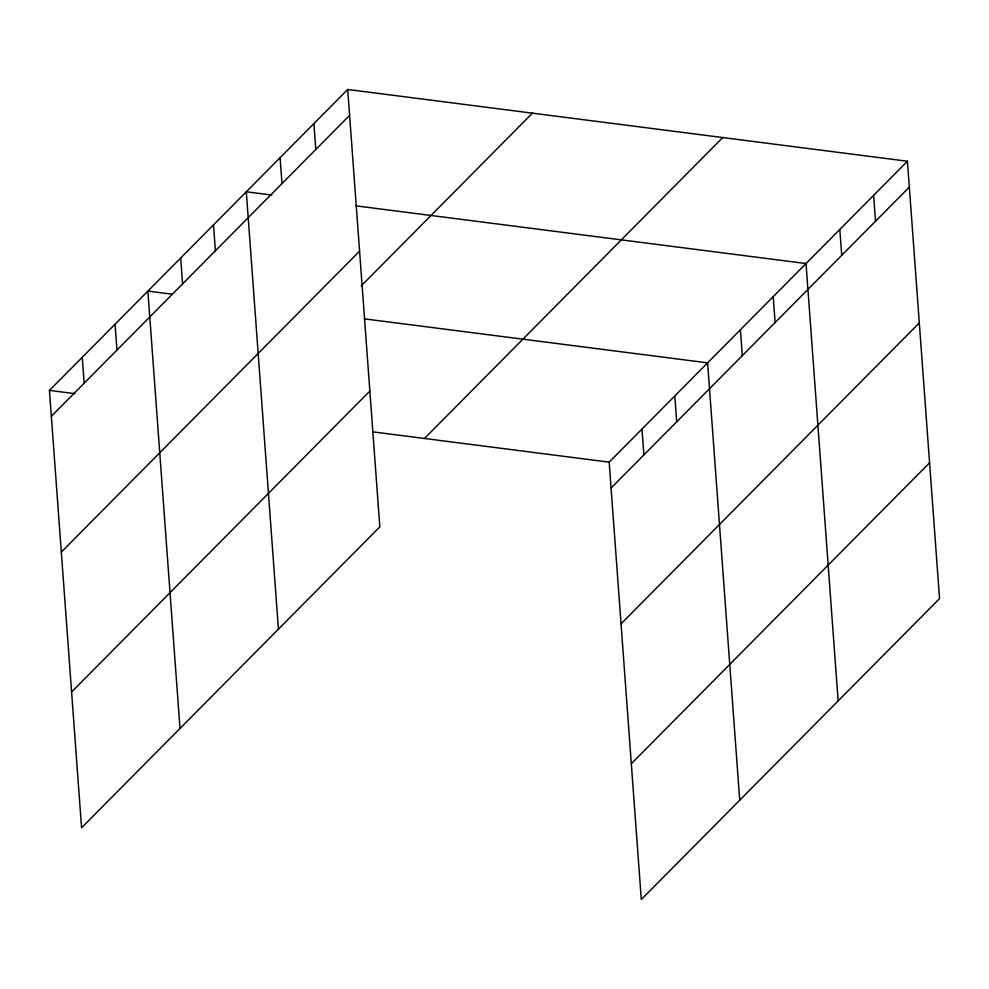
<?xml version="1.0" encoding="UTF-8"?>
<svg xmlns="http://www.w3.org/2000/svg" width="989" height="989" viewBox="0 0 989 989"><rect width="100%" height="100%" fill="white"/><g stroke="black" fill="none" stroke-linecap="round" stroke-linejoin="round"><path stroke-width="1.48" d="M347.708 89.48L379.825 526.853L81.568 827.768L49.45 390.408L347.708 89.48L907.432 161.232L939.55 598.592L641.292 899.52L609.175 462.147L907.432 161.232M51.354 416.282L349.612 115.367M61.318 552.072L359.576 251.157M361.158 285.945L532.416 113.166M71.591 691.979L369.849 391.063M424.466 438.473L722.724 137.558M611.078 488.034L909.336 187.119M621.043 623.824L919.3 322.909M631.316 763.731L929.573 462.803M271.827 195.068L246.298 191.792L278.416 629.165M355.929 205.848L806.023 263.544L838.14 700.904M171.901 294.178L147.88 291.1L179.998 728.46M364.298 318.841L707.605 362.852L739.723 800.212M49.45 390.408L74.979 393.671M373.113 431.896L609.175 462.147M873.633 195.34L875.525 221.227M839.822 229.448L841.726 255.323M773.213 296.651L775.116 322.525M740.402 329.745L742.306 355.632M674.795 395.946L676.686 421.833M641.985 429.053L643.888 454.94M313.909 123.588L315.8 149.475M280.097 157.696L282.001 183.571M213.488 224.899L215.392 250.786M180.678 258.005L182.582 283.88M115.07 324.207L116.962 350.081M82.26 357.301L84.164 383.188"/></g></svg>
